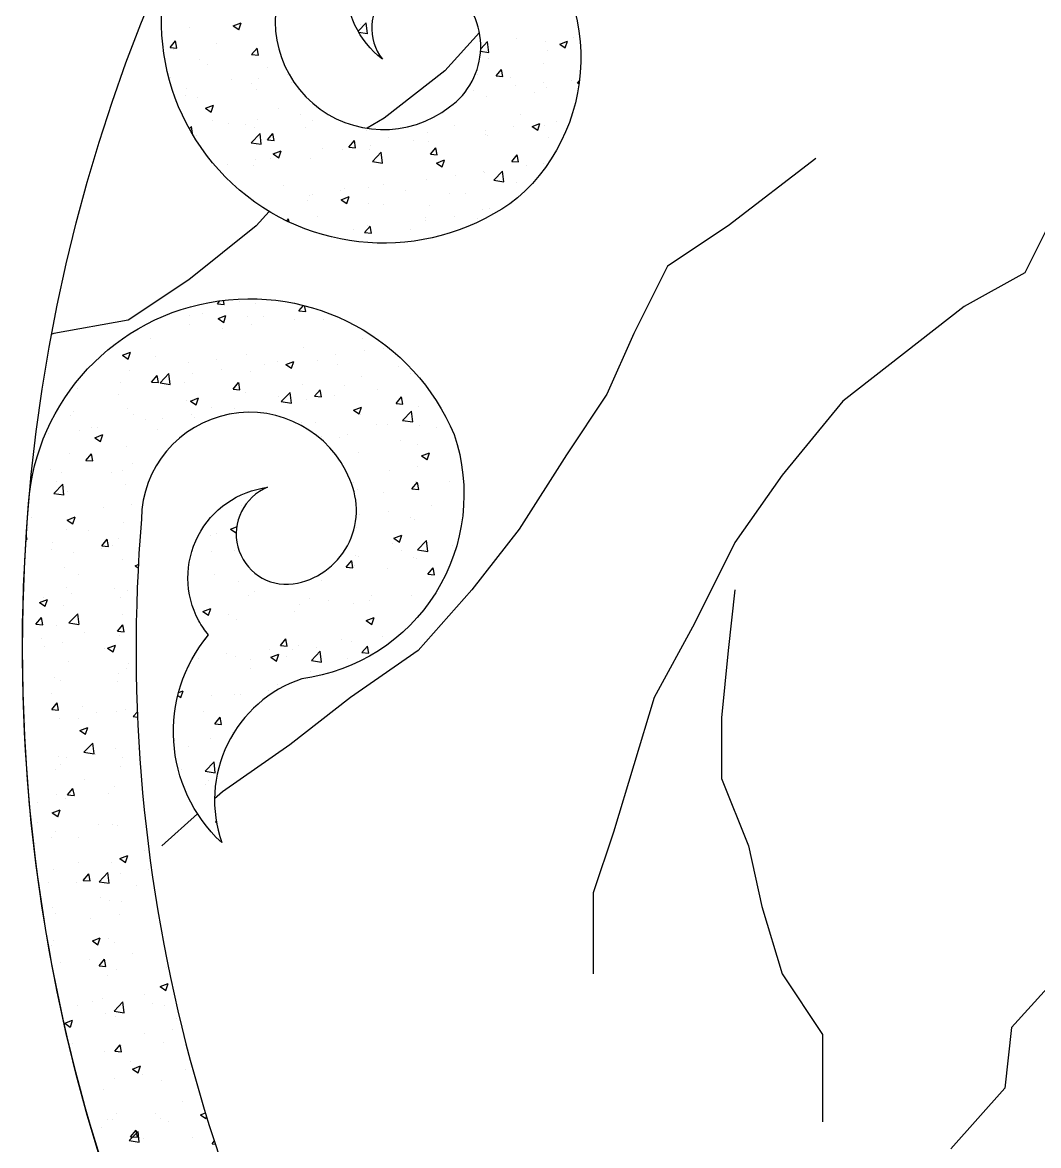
# Model space of a CAD drawing. Extents: x 7835 to 15892, y 48923 to 54923.
# Drawn here: x 7835 to 9623, y 51048 to 53026 of the extents above; entities that cross this region are included whole.
import ezdxf

# ---------------------------------------------------------------- set-up
doc = ezdxf.new("R2010")
doc.units = 0
doc.header["$LTSCALE"] = 10
doc.header["$MEASUREMENT"] = 0
doc.layers.get('0').update_dxf_attribs({"color": 3, "linetype": 'CONTINUOUS'})
for name, color, linetype in [('3', 3, 'CONTINUOUS'), ('4', 4, 'CONTINUOUS'), ('7', 7, 'CONTINUOUS'), ('BH', 3, 'CONTINUOUS')]:
    doc.layers.add(name, color=color, linetype=linetype)

# ---------------------------------------------------------------- blocks, each defined once
blk = doc.blocks.new('*X2')
at = {"color": 0}
for p, q in [((36839.9, 23161), (36839.9, 23161)), ((36915.9, 23163.9), (36929.9, 23169.2)), ((36915.9, 23163.9), (36925.9, 23157.2)), ((36925.9, 23157.1), (36930, 23169.2)), ((37135.9, 23154.3), (37150.2, 23169.2)), ((37139.4, 23166.2), (37139.4, 23166.2)), ((37152.4, 23150.1), (37150.2, 23169.1)), ((37136.9, 23152.6), (37152.4, 23150.2)), ((37414.9, 23141.8), (37414.9, 23141.8)), ((37515.3, 23143.7), (37515.3, 23143.7)), ((36805, 23125.9), (36814.6, 23137.4)), ((36805, 23125.9), (36816.9, 23124.8)), ((36811.5, 23123), (36811.5, 23123)), ((36817, 23124.8), (36814.7, 23137.3)), ((36887.3, 23133), (36887.3, 23133)), ((36948.4, 23113.3), (36958.1, 23124.8)), ((36960.4, 23112.2), (36958.1, 23124.8)), ((37351.5, 23119.3), (37365.9, 23117.1)), ((37351.7, 23123.6), (37363.6, 23136.1)), ((37365.9, 23117), (37363.7, 23136)), ((37465.2, 23137.2), (37465.2, 23137.2)), ((37469.1, 23121.1), (37469.1, 23121.1)), ((37490.8, 23131.8), (37504.8, 23137.2)), ((37490.8, 23131.8), (37500.7, 23125.1)), ((37500.7, 23125.1), (37504.8, 23137.2)), ((36856.4, 23103.9), (36856.4, 23103.9)), ((36948.4, 23113.3), (36960.4, 23112.3)), ((36959.1, 23118), (36959.1, 23118)), ((37365.3, 23106.1), (37365.3, 23106.1)), ((36870.4, 23095.6), (36870.4, 23095.6)), ((36977.1, 23091.1), (36977.1, 23091.1)), ((37378.8, 23075.7), (37388.4, 23087.2)), ((37390.8, 23074.6), (37388.5, 23087.1)), ((37462.8, 23097.9), (37462.8, 23097.9)), ((36805.8, 23073.3), (36805.8, 23073.3)), ((36912.5, 23068.7), (36912.5, 23068.7)), ((36948.3, 23061.7), (36948.3, 23061.7)), ((36960.9, 23070.8), (36960.9, 23070.8)), ((37011, 23077.4), (37011, 23077.4)), ((37019.3, 23064.2), (37019.3, 23064.2)), ((37346.2, 23077.9), (37346.2, 23077.9)), ((37378.8, 23075.7), (37390.8, 23074.6)), ((37404.2, 23073.1), (37404.2, 23073.1)), ((37462.6, 23064.9), (37462.6, 23064.9)), ((37511, 23068.5), (37511, 23068.5)), ((37522.3, 23063.1), (37525.5, 23067)), ((37522.3, 23063.1), (37525, 23062.9)), ((36831.7, 23041.7), (36831.7, 23041.7)), ((36834.6, 23054.1), (36834.6, 23054.1)), ((36956.6, 23051.4), (36956.6, 23051.4)), ((37339.6, 23050.7), (37339.6, 23050.7)), ((37362.8, 23039.5), (37362.8, 23039.5)), ((37412.6, 23058.3), (37412.6, 23058.3)), ((37446.4, 23046.2), (37446.4, 23046.2)), ((37466.7, 23054.5), (37466.7, 23054.5)), ((36854, 23037.3), (36854, 23037.3)), ((36867.3, 23018.8), (36881.3, 23024.2)), ((36877.2, 23012.1), (36881.3, 23024.2)), ((36867.3, 23018.8), (36877.2, 23012.1)), ((36996.2, 23017.8), (36996.2, 23017.8)), ((37034.1, 23008.4), (37034.1, 23008.4)), ((37422.5, 23007.9), (37422.5, 23007.9)), ((36838.8, 22982.6), (36842.4, 22986.9)), ((36844.7, 22974.4), (36842.4, 22986.9)), ((36879.6, 22997.8), (36879.6, 22997.8)), ((36908.3, 22991.9), (36908.3, 22991.9)), ((36937.3, 22989.4), (36937.3, 22989.4)), ((36954.2, 22984.8), (36954.2, 22984.8)), ((36958.4, 22998.5), (36958.4, 22998.5)), ((37044.1, 22984.9), (37044.1, 22984.9)), ((37055.2, 22997.6), (37055.2, 22997.6)), ((37150.9, 22980.4), (37150.9, 22980.4)), ((37305.9, 22987.8), (37305.9, 22987.8)), ((37410, 22986), (37410, 22986)), ((37442.1, 22986.8), (37456.1, 22992.2)), ((37442.1, 22986.8), (37452.1, 22980.1)), ((37452.1, 22980.1), (37456.1, 22992.2)), ((37464.3, 22987.9), (37464.3, 22987.9)), ((37485.8, 22995.9), (37485.8, 22995.9)), ((36843.4, 22974.5), (36844.7, 22974.4)), ((36851.5, 22970.7), (36851.5, 22970.7)), ((36947.7, 22958.1), (36963.3, 22974.3)), ((36965.5, 22955.3), (36963.3, 22974.3)), ((36976.2, 22962.9), (36985.8, 22974.4)), ((36976.2, 22962.9), (36988.2, 22961.8)), ((36988.2, 22961.8), (36985.9, 22974.3)), ((37119.6, 22950.3), (37129.3, 22961.8)), ((37131.6, 22949.3), (37129.3, 22961.8)), ((37189.3, 22967.8), (37189.3, 22967.8)), ((37233.7, 22962.8), (37233.7, 22962.8)), ((37257.6, 22975.9), (37257.6, 22975.9)), ((37360, 22979.4), (37360, 22979.4)), ((37360.4, 22972.9), (37360.4, 22972.9)), ((37364.4, 22971.4), (37364.4, 22971.4)), ((37471.2, 22966.9), (37471.2, 22966.9)), ((36947.7, 22958.1), (36965.5, 22955.3)), ((36986.6, 22938.3), (37000.7, 22943.7)), ((36996.6, 22931.6), (37000.7, 22943.7)), ((37072.6, 22947.8), (37072.6, 22947.8)), ((37107.8, 22946.2), (37107.8, 22946.2)), ((37119.6, 22950.3), (37131.6, 22949.3)), ((37156.7, 22946), (37156.7, 22946)), ((37157.9, 22952.8), (37157.9, 22952.8)), ((37161.1, 22925), (37176.7, 22941.2)), ((37178.9, 22922.2), (37176.7, 22941.2)), ((37259.4, 22960.1), (37259.4, 22960.1)), ((37263.1, 22937.8), (37272.7, 22949.3)), ((37275.1, 22936.7), (37272.8, 22949.2)), ((36956, 22927.8), (36956, 22927.8)), ((36981.5, 22929.6), (36981.5, 22929.6)), ((36986.6, 22938.3), (36996.6, 22931.6)), ((37052.8, 22931), (37052.8, 22931)), ((37161.1, 22925), (37178.9, 22922.2)), ((37263.1, 22937.8), (37275.1, 22936.7)), ((37274.1, 22922.3), (37288.1, 22927.7)), ((37274.1, 22922.3), (37284, 22915.6)), ((37284, 22915.6), (37288.1, 22927.6)), ((37406.6, 22925.2), (37416.2, 22936.7)), ((37406.6, 22925.2), (37418.5, 22924.2)), ((37418.5, 22924.2), (37416.2, 22936.7)), ((37461.8, 22921.3), (37461.8, 22921.3)), ((36905.8, 22919.6), (36905.8, 22919.6)), ((36951.8, 22918.2), (36951.8, 22918.2)), ((37357.4, 22907.1), (37357.4, 22907.1)), ((37358, 22906.3), (37358, 22906.3)), ((37374.6, 22891.9), (37390.2, 22908.1)), ((37392.4, 22889.1), (37390.2, 22908.1)), ((37433.2, 22917.1), (37433.2, 22917.1)), ((37005.2, 22882.7), (37005.2, 22882.7)), ((37181, 22883.9), (37181, 22883.9)), ((37256.9, 22893.5), (37256.9, 22893.5)), ((37307.4, 22900.5), (37307.4, 22900.5)), ((37374.6, 22891.9), (37392.4, 22889.1)), ((37414.3, 22888.5), (37414.3, 22888.5)), ((37050.4, 22864.5), (37050.4, 22864.5)), ((37055.2, 22867.3), (37055.2, 22867.3)), ((37105.3, 22873.9), (37105.3, 22873.9)), ((37106, 22857.8), (37120, 22863.2)), ((37111.9, 22878.2), (37111.9, 22878.2)), ((37116, 22851.1), (37120, 22863.1)), ((37154.3, 22879.5), (37154.3, 22879.5)), ((37218.7, 22873.7), (37218.7, 22873.7)), ((37297.6, 22868.5), (37297.6, 22868.5)), ((37325.5, 22869.2), (37325.5, 22869.2)), ((37047.3, 22855.9), (37047.3, 22855.9)), ((37106, 22857.8), (37116, 22851.1)), ((37154.1, 22851.3), (37154.1, 22851.3)), ((37181, 22848.5), (37181, 22848.5)), ((37260.9, 22846.8), (37260.9, 22846.8)), ((37367.6, 22842.3), (37367.6, 22842.3)), ((37010.5, 22820.2), (37013.6, 22823.9)), ((37014.6, 22818.3), (37013.6, 22823.9)), ((37064.4, 22828.5), (37064.4, 22828.5)), ((37254.5, 22827), (37254.5, 22827)), ((37304.8, 22828.2), (37304.8, 22828.2)), ((37345.6, 22824.6), (37345.6, 22824.6)), ((37355.5, 22839.8), (37355.5, 22839.8)), ((37380.6, 22838.2), (37380.6, 22838.2)), ((37128.4, 22805), (37128.4, 22805)), ((37147.4, 22799.9), (37157, 22811.4)), ((37151.8, 22812.9), (37151.8, 22812.9)), ((37159.4, 22798.8), (37157.1, 22811.3)), ((37228.9, 22804.6), (37228.9, 22804.6)), ((37254.7, 22821.6), (37254.7, 22821.6)), ((37147.4, 22799.9), (37159.4, 22798.8)), ((36888.2, 22674.6), (36892.7, 22679.9)), ((36888.2, 22674.6), (36900.2, 22673.5)), ((36900.2, 22673.5), (36898.9, 22680.7)), ((36926.4, 22678.9), (36926.4, 22678.9)), ((36955.4, 22674.5), (36955.4, 22674.5)), ((37031.7, 22662), (37039.8, 22671.7)), ((37043.7, 22660.9), (37041.8, 22671.2)), ((37043.1, 22664.7), (37043.1, 22664.7)), ((36838.8, 22654.5), (36838.8, 22654.5)), ((36861.8, 22656.5), (36861.8, 22656.5)), ((36889.3, 22648.3), (36903.3, 22653.6)), ((36889.3, 22648.3), (36899.3, 22641.5)), ((36899.3, 22641.5), (36903.3, 22653.6)), ((36942.1, 22651.9), (36942.1, 22651.9)), ((36968.6, 22652), (36968.6, 22652)), ((37023.2, 22647.2), (37023.2, 22647.2)), ((37031.7, 22662), (37043.7, 22661)), ((37075.4, 22647.5), (37075.4, 22647.5)), ((36839.4, 22637.8), (36839.4, 22637.8)), ((36897.4, 22630.7), (36897.4, 22630.7)), ((36947.5, 22637.3), (36947.5, 22637.3)), ((36771.1, 22614), (36771.1, 22614)), ((37144.5, 22613.1), (37144.5, 22613.1)), ((36721.3, 22583.8), (36735.3, 22589.1)), ((36731.2, 22577), (36735.3, 22589.1)), ((36939.6, 22585.3), (36939.6, 22585.3)), ((37040.6, 22598.1), (37040.6, 22598.1)), ((37096.9, 22585), (37096.9, 22585)), ((37147, 22591.6), (37147, 22591.6)), ((37180.4, 22595.2), (37180.4, 22595.2)), ((36721.3, 22583.8), (36731.2, 22577)), ((36779.9, 22581.7), (36779.9, 22581.7)), ((36836.9, 22571.3), (36836.9, 22571.3)), ((36886.6, 22577.2), (36886.6, 22577.2)), ((36970.6, 22568.3), (36970.6, 22568.3)), ((36993.4, 22572.7), (36993.4, 22572.7)), ((37008.7, 22567.7), (37022.7, 22573.1)), ((37008.7, 22567.7), (37018.7, 22561)), ((37018.7, 22561), (37022.7, 22573.1)), ((37063.8, 22575.2), (37063.8, 22575.2)), ((37100.2, 22568.2), (37100.2, 22568.2)), ((36733.1, 22556.3), (36733.1, 22556.3)), ((36772.5, 22536.7), (36782.2, 22548.2)), ((36784.5, 22535.6), (36782.2, 22548.1)), ((36787.3, 22535.4), (36802.8, 22551.6)), ((36805.1, 22532.6), (36802.9, 22551.6)), ((36844.8, 22551.8), (36844.8, 22551.8)), ((36894.8, 22558.4), (36894.8, 22558.4)), ((36947.1, 22555.2), (36947.1, 22555.2)), ((37142.1, 22546.6), (37142.1, 22546.6)), ((37206.9, 22563.7), (37206.9, 22563.7)), ((37228.3, 22551.3), (37228.3, 22551.3)), ((36718.5, 22535.2), (36718.5, 22535.2)), ((36772.5, 22536.7), (36784.5, 22535.6)), ((36787.3, 22535.4), (36805.1, 22532.6)), ((36830.5, 22535.2), (36830.5, 22535.2)), ((36916, 22524.1), (36925.6, 22535.6)), ((36928, 22523), (36925.7, 22535.6)), ((37038.2, 22531.6), (37038.2, 22531.6)), ((37111.7, 22531.3), (37111.7, 22531.3)), ((36642.7, 22525.2), (36642.7, 22525.2)), ((36713.9, 22515.1), (36713.9, 22515.1)), ((36840.7, 22503.2), (36854.7, 22508.6)), ((36850.6, 22496.5), (36854.7, 22508.6)), ((36916, 22524.1), (36928, 22523.1)), ((36937.2, 22518.8), (36937.2, 22518.8)), ((36995.1, 22511.3), (36995.1, 22511.3)), ((37000.7, 22502.2), (37016.3, 22518.5)), ((37018.5, 22499.5), (37016.3, 22518.5)), ((37044.3, 22506.1), (37044.3, 22506.1)), ((37059.4, 22511.6), (37069.1, 22523.1)), ((37059.4, 22511.6), (37071.4, 22510.5)), ((37071.4, 22510.5), (37069.1, 22523)), ((37094.4, 22512.7), (37094.4, 22512.7)), ((37170.1, 22522.7), (37170.1, 22522.7)), ((37202.9, 22499), (37212.5, 22510.5)), ((37214.9, 22497.9), (37212.6, 22510.5)), ((36730.6, 22489.7), (36730.6, 22489.7)), ((36834.5, 22504.7), (36834.5, 22504.7)), ((36840.7, 22503.2), (36850.6, 22496.5)), ((36878.4, 22491.3), (36878.4, 22491.3)), ((36918, 22489.5), (36918, 22489.5)), ((37000.7, 22502.2), (37018.5, 22499.5)), ((37128.1, 22487.2), (37142.1, 22492.6)), ((37128.1, 22487.2), (37138, 22480.5)), ((37138, 22480.5), (37142.1, 22492.6)), ((37202.9, 22499), (37214.9, 22498)), ((37242.3, 22494.1), (37242.3, 22494.1)), ((36629.6, 22476.9), (36629.6, 22476.9)), ((36634.2, 22484), (36634.2, 22484)), ((36740.9, 22479.5), (36740.9, 22479.5)), ((36761.8, 22471.2), (36761.8, 22471.2)), ((36792.2, 22472.9), (36792.2, 22472.9)), ((36842.2, 22479.5), (36842.2, 22479.5)), ((36847.7, 22475), (36847.7, 22475)), ((37061.2, 22466), (37061.2, 22466)), ((37139.7, 22480), (37139.7, 22480)), ((37214.2, 22469.1), (37229.7, 22485.4)), ((37214.2, 22469.1), (37232, 22466.4)), ((37232, 22466.4), (37229.8, 22485.4)), ((37293.9, 22467), (37293.9, 22467)), ((36590.1, 22446.3), (36590.1, 22446.3)), ((36645.2, 22451.2), (36645.2, 22451.2)), ((36665.8, 22456.3), (36665.8, 22456.3)), ((36676.3, 22457.2), (36676.3, 22457.2)), ((36783.1, 22452.7), (36783.1, 22452.7)), ((37035.8, 22465), (37035.8, 22465)), ((37168, 22461.5), (37168, 22461.5)), ((37188.1, 22461.3), (37188.1, 22461.3)), ((37243.8, 22460.4), (37243.8, 22460.4)), ((37274.7, 22457), (37274.7, 22457)), ((36672.6, 22438.7), (36686.6, 22444.1)), ((36672.6, 22438.7), (36682.6, 22432)), ((36682.6, 22432), (36686.6, 22444.1)), ((37071.5, 22441.3), (37071.5, 22441.3)), ((37103.4, 22439.1), (37103.4, 22439.1)), ((37117.5, 22443.8), (37117.5, 22443.8)), ((37210.2, 22434.6), (37210.2, 22434.6)), ((37239.9, 22427.5), (37239.9, 22427.5)), ((36627.2, 22410.3), (36627.2, 22410.3)), ((36656.8, 22398.8), (36666.5, 22410.3)), ((36668.8, 22397.7), (36666.5, 22410.2)), ((36728.2, 22423.1), (36728.2, 22423.1)), ((37137.2, 22413.4), (37137.2, 22413.4)), ((37247.5, 22406.7), (37261.5, 22412.1)), ((37247.5, 22406.7), (37257.4, 22400)), ((37257.4, 22399.9), (37261.5, 22412)), ((36656.8, 22398.8), (36668.8, 22397.7)), ((36739.5, 22394), (36739.5, 22394)), ((37241.2, 22388.1), (37241.2, 22388.1)), ((36594.4, 22382.4), (36594.4, 22382.4)), ((36613.2, 22377.4), (36613.2, 22377.4)), ((36701.1, 22377.9), (36701.1, 22377.9)), ((36721.5, 22381.2), (36721.5, 22381.2)), ((37191.2, 22381.5), (37191.2, 22381.5)), ((36600.3, 22340.5), (36615.9, 22356.8)), ((36604.9, 22361.2), (36604.9, 22361.2)), ((36618.1, 22337.7), (36615.9, 22356.7)), ((36725.8, 22356.5), (36725.8, 22356.5)), ((37128.2, 22359.8), (37128.2, 22359.8)), ((37230.7, 22348.6), (37240.3, 22360.1)), ((37230.7, 22348.6), (37242.6, 22347.5)), ((37235, 22355.3), (37235, 22355.3)), ((37237.5, 22360.9), (37237.5, 22360.9)), ((37242.6, 22347.5), (37240.3, 22360)), ((37296.5, 22362), (37296.5, 22362)), ((36600.3, 22340.5), (36618.1, 22337.8)), ((36624.7, 22343.7), (36624.7, 22343.7)), ((37134.8, 22346.8), (37134.8, 22346.8)), ((37179.8, 22342), (37179.8, 22342)), ((36686.9, 22315.1), (36686.9, 22315.1)), ((36737, 22321.7), (36737, 22321.7)), ((36929.9, 22319), (36929.9, 22319)), ((37188.6, 22309.2), (37188.6, 22309.2)), ((37264.4, 22319.2), (37264.4, 22319.2)), ((36560.6, 22298.5), (36560.6, 22298.5)), ((36624, 22293.7), (36638, 22299.1)), ((36624, 22293.7), (36633.9, 22287)), ((36633.9, 22287), (36638, 22299)), ((36723.3, 22290), (36723.3, 22290)), ((37138.6, 22302.6), (37138.6, 22302.6)), ((37227.8, 22298.1), (37227.8, 22298.1)), ((37235, 22294.3), (37235, 22294.3)), ((36555.4, 22280.2), (36555.4, 22280.2)), ((36622.3, 22277.1), (36622.3, 22277.1)), ((36662.2, 22275.7), (36662.2, 22275.7)), ((36886.4, 22269.4), (36886.4, 22269.4)), ((36911.4, 22277.7), (36922.1, 22281.8)), ((36911.4, 22277.7), (36921.2, 22271)), ((37132.4, 22280.2), (37132.4, 22280.2)), ((36551.3, 22260), (36553.1, 22259.8)), ((36553.1, 22259.8), (36551.7, 22267.2)), ((36597.6, 22253.3), (36597.6, 22253.3)), ((36684.6, 22248.3), (36694.2, 22259.8)), ((36684.6, 22248.3), (36696.5, 22247.3)), ((36696.6, 22247.3), (36694.3, 22259.8)), ((36704.4, 22248.8), (36704.4, 22248.8)), ((36713.3, 22261.9), (36713.3, 22261.9)), ((36875.7, 22266.6), (36875.7, 22266.6)), ((37196, 22253.1), (37196, 22253.1)), ((37198.8, 22261.7), (37212.8, 22267)), ((37198.8, 22261.7), (37208.8, 22254.9)), ((37208.8, 22254.9), (37212.8, 22267)), ((37240.7, 22241.2), (37256.3, 22257.5)), ((37258.5, 22238.4), (37256.3, 22257.4)), ((37302.8, 22248.6), (37302.8, 22248.6)), ((36596.6, 22241.9), (36596.6, 22241.9)), ((36634.3, 22236.3), (36634.3, 22236.3)), ((36684.4, 22242.8), (36684.4, 22242.8)), ((36877.8, 22238), (36877.8, 22238)), ((36917.9, 22239.8), (36917.9, 22239.8)), ((37131.4, 22230.7), (37131.4, 22230.7)), ((37136, 22230.3), (37136, 22230.3)), ((37211.8, 22240.3), (37211.8, 22240.3)), ((37240.7, 22241.2), (37258.5, 22238.5)), ((36619.9, 22210.6), (36619.9, 22210.6)), ((36720.9, 22223.4), (36720.9, 22223.4)), ((36743.3, 22213.2), (36749, 22215.3)), ((36743.3, 22213.2), (36748.7, 22209.6)), ((37114.9, 22210.7), (37124.6, 22222.2)), ((37114.9, 22210.7), (37126.9, 22209.6)), ((37126.9, 22209.6), (37124.6, 22222.1)), ((37129.9, 22213.7), (37129.9, 22213.7)), ((37232.6, 22227.8), (37232.6, 22227.8)), ((37238.2, 22226.2), (37238.2, 22226.2)), ((37258.4, 22198.1), (37268, 22209.6)), ((37270.4, 22197.1), (37268.1, 22209.6)), ((36644.6, 22198), (36644.6, 22198)), ((36883.9, 22197.2), (36883.9, 22197.2)), ((37187.5, 22208), (37187.5, 22208)), ((37258.4, 22198.1), (37270.4, 22197.1)), ((36622.4, 22174), (36622.4, 22174)), ((36707.5, 22173.9), (36707.5, 22173.9)), ((36729.2, 22169.5), (36729.2, 22169.5)), ((36925, 22185.9), (36925, 22185.9)), ((37070.9, 22188), (37070.9, 22188)), ((36575.3, 22148.7), (36589.3, 22154)), ((36581.7, 22157.4), (36581.7, 22157.4)), ((36585.3, 22141.9), (36589.3, 22154)), ((36631.8, 22164), (36631.8, 22164)), ((36718.5, 22156.8), (36718.5, 22156.8)), ((36942.7, 22160.5), (36942.7, 22160.5)), ((36954.2, 22168), (36954.2, 22168)), ((37049.5, 22155.9), (37049.5, 22155.9)), ((37083.4, 22151.5), (37083.4, 22151.5)), ((37156.2, 22151.4), (37156.2, 22151.4)), ((37159.2, 22161.4), (37159.2, 22161.4)), ((37230.2, 22161.2), (37230.2, 22161.2)), ((36575.3, 22148.7), (36585.2, 22142)), ((36617.4, 22144), (36617.4, 22144)), ((36862.7, 22132.6), (36876.7, 22138)), ((36862.7, 22132.6), (36872.7, 22125.9)), ((36872.7, 22125.9), (36876.7, 22138)), ((37023.6, 22132.1), (37023.6, 22132.1)), ((37033.3, 22144.9), (37033.3, 22144.9)), ((37127.5, 22147.1), (37127.5, 22147.1)), ((36568.9, 22110.4), (36578.5, 22121.9)), ((36568.9, 22110.4), (36580.8, 22109.4)), ((36580.9, 22109.4), (36578.5, 22121.9)), ((36626.9, 22112.6), (36642.4, 22128.8)), ((36626.9, 22112.6), (36644.6, 22109.8)), ((36644.7, 22109.8), (36642.4, 22128.8)), ((36721, 22128), (36721, 22128)), ((36907, 22128.2), (36907, 22128.2)), ((36922.6, 22119.3), (36922.6, 22119.3)), ((37150.1, 22116.6), (37164.1, 22122)), ((37150.1, 22116.6), (37160.1, 22109.9)), ((37160.1, 22109.9), (37164.2, 22122)), ((36604.3, 22107.9), (36604.3, 22107.9)), ((36654.9, 22095.1), (36654.9, 22095.1)), ((36712.3, 22097.9), (36722, 22109.4)), ((36712.3, 22097.9), (36724.3, 22096.9)), ((36716, 22090.2), (36716, 22090.2)), ((36724.3, 22096.8), (36722, 22109.4)), ((36579.2, 22085.1), (36579.2, 22085.1)), ((36583.5, 22071.8), (36583.5, 22071.8)), ((36615, 22077.4), (36615, 22077.4)), ((36694.7, 22068.1), (36708.7, 22073.5)), ((36704.6, 22061.4), (36708.7, 22073.5)), ((36867, 22084.4), (36867.7, 22084.3)), ((36867.8, 22084.3), (36867.6, 22085.1)), ((36999.2, 22072.8), (37008.9, 22084.3)), ((36999.2, 22072.8), (37011.2, 22071.8)), ((37011.2, 22071.7), (37008.9, 22084.3)), ((37030.8, 22072.6), (37030.8, 22072.6)), ((37106.5, 22082.6), (37106.5, 22082.6)), ((37125.1, 22080.5), (37125.1, 22080.5)), ((37142.7, 22060.2), (37152.3, 22071.7)), ((37154.7, 22059.2), (37152.4, 22071.7)), ((37179.2, 22088.7), (37179.2, 22088.7)), ((36690.2, 22067.3), (36690.2, 22067.3)), ((36694.7, 22068.1), (36704.6, 22061.4)), ((36903.7, 22058.3), (36903.7, 22058.3)), ((36920.2, 22052.7), (36920.2, 22052.7)), ((36980.7, 22066), (36980.7, 22066)), ((36982.1, 22052.1), (36996.1, 22057.5)), ((36982.1, 22052.1), (36992, 22045.4)), ((36992.1, 22045.4), (36996.1, 22057.5)), ((37010.5, 22053.7), (37010.5, 22053.7)), ((37021.2, 22065.5), (37021.2, 22065.5)), ((37053.7, 22046.4), (37069.3, 22062.6)), ((37062.6, 22068.7), (37062.6, 22068.7)), ((37071.6, 22043.6), (37069.3, 22062.6)), ((37142.7, 22060.2), (37154.7, 22059.2)), ((36625.6, 22044.9), (36625.6, 22044.9)), ((36728.6, 22032.8), (36728.6, 22032.8)), ((36732.4, 22040.4), (36732.4, 22040.4)), ((36839.2, 22035.9), (36839.2, 22035.9)), ((36854.4, 22049.4), (36854.4, 22049.4)), ((36945.9, 22031.4), (36945.9, 22031.4)), ((36946, 22048.7), (36946, 22048.7)), ((37053.7, 22046.4), (37071.5, 22043.6)), ((37117.3, 22049.2), (37117.3, 22049.2)), ((36602.3, 22016.2), (36602.3, 22016.2)), ((36713.6, 22023.6), (36713.6, 22023.6)), ((37052.7, 22026.9), (37052.7, 22026.9)), ((36612.6, 22010.8), (36612.6, 22010.8)), ((36712.7, 22008.6), (36712.7, 22008.6)), ((36819.9, 21989.9), (36828.1, 21993)), ((36824, 21980.9), (36828.1, 21993)), ((36978.2, 21993.7), (36978.2, 21993.7)), ((36993.9, 22004.8), (36993.9, 22004.8)), ((36596.1, 21988.6), (36596.1, 21988.6)), ((36596.6, 21960), (36606.3, 21971.5)), ((36608.6, 21958.9), (36606.3, 21971.5)), ((36818.6, 21984.6), (36824, 21980.9)), ((36877.3, 21984.7), (36877.3, 21984.7)), ((36917.7, 21986.1), (36917.7, 21986.1)), ((36928.1, 21987.1), (36928.1, 21987.1)), ((36596.6, 21960), (36608.6, 21959)), ((36650.4, 21965.6), (36650.4, 21965.6)), ((36676, 21953.9), (36676, 21953.9)), ((36711.2, 21957.1), (36711.2, 21957.1)), ((36726.1, 21960.5), (36726.1, 21960.5)), ((36740.1, 21947.5), (36747.3, 21956)), ((36864, 21956.6), (36864, 21956.6)), ((36549.7, 21937.3), (36549.7, 21937.3)), ((36610.1, 21944.3), (36610.1, 21944.3)), ((36644, 21944.7), (36644, 21944.7)), ((36740.1, 21947.5), (36747.7, 21946.8)), ((36883.5, 21934.9), (36893.2, 21946.4)), ((36883.5, 21934.9), (36895.5, 21933.9)), ((36895.5, 21933.8), (36893.2, 21946.4)), ((36646, 21923.1), (36660, 21928.5)), ((36646, 21923.1), (36656, 21916.4)), ((36656, 21916.4), (36660, 21928.5)), ((36915.3, 21919.6), (36915.3, 21919.6)), ((36653.4, 21884.7), (36668.9, 21900.9)), ((36671.2, 21881.9), (36669, 21900.9)), ((36812.6, 21905.5), (36812.6, 21905.5)), ((36837, 21894.7), (36837, 21894.7)), ((36875.5, 21908.2), (36875.5, 21908.2)), ((36607.7, 21877.7), (36607.7, 21877.7)), ((36623.4, 21875), (36623.4, 21875)), ((36653.4, 21884.7), (36671.2, 21881.9)), ((36673.4, 21881.6), (36673.4, 21881.6)), ((36708.7, 21890.5), (36708.7, 21890.5)), ((36720.4, 21874.7), (36720.4, 21874.7)), ((36749.2, 21891.6), (36749.2, 21891.6)), ((36603.7, 21854.7), (36603.7, 21854.7)), ((36611.5, 21863.4), (36611.5, 21863.4)), ((36718.2, 21858.9), (36718.2, 21858.9)), ((36825, 21854.4), (36825, 21854.4)), ((36866.8, 21851.6), (36882.4, 21867.8)), ((36884.6, 21848.8), (36882.4, 21867.8)), ((36653.6, 21836.6), (36653.6, 21836.6)), ((36866.8, 21851.6), (36884.6, 21848.8)), ((36873, 21835.9), (36873, 21835.9)), ((36624.4, 21809.6), (36634, 21821.1)), ((36636.4, 21808.5), (36634, 21821)), ((36706.3, 21823.9), (36706.3, 21823.9)), ((36867.2, 21827.5), (36867.2, 21827.5)), ((36570.8, 21796.2), (36570.8, 21796.2)), ((36605.3, 21811.1), (36605.3, 21811.1)), ((36620.8, 21802.7), (36620.8, 21802.7)), ((36624.4, 21809.6), (36636.3, 21808.5)), ((36696.6, 21812.7), (36696.6, 21812.7)), ((36597.3, 21778.1), (36611.3, 21783.5)), ((36597.3, 21778.1), (36607.3, 21771.4)), ((36607.3, 21771.3), (36611.4, 21783.4)), ((36571.7, 21761.8), (36571.7, 21761.8)), ((36678.5, 21757.2), (36678.5, 21757.2)), ((36703.9, 21757.3), (36703.9, 21757.3)), ((36712.1, 21755.4), (36712.1, 21755.4)), ((36884.8, 21762.1), (36886.3, 21762.6)), ((36884.8, 21762.1), (36886.6, 21760.8)), ((36595.5, 21735.3), (36595.5, 21735.3)), ((36602.9, 21744.5), (36602.9, 21744.5)), ((36568.2, 21723.9), (36568.2, 21723.9)), ((36644, 21733.8), (36644, 21733.8)), ((36716.7, 21697.6), (36730.7, 21702.9)), ((36716.7, 21697.6), (36726.7, 21690.8)), ((36726.7, 21690.8), (36730.7, 21702.9)), ((36760, 21711.5), (36760, 21711.5)), ((36600.4, 21677.9), (36600.4, 21677.9)), ((36643.4, 21691.4), (36643.4, 21691.4)), ((36701.4, 21690.7), (36701.4, 21690.7)), ((36767.7, 21678.2), (36767.7, 21678.2)), ((36639.5, 21655), (36639.5, 21655)), ((36652.1, 21659.1), (36661.8, 21670.6)), ((36652.1, 21659.1), (36664.1, 21658.1)), ((36664.1, 21658.1), (36661.8, 21670.6)), ((36679.9, 21656.7), (36695.5, 21673)), ((36679.9, 21656.7), (36697.7, 21654)), ((36697.7, 21654), (36695.5, 21673)), ((36717.7, 21671.6), (36717.7, 21671.6)), ((36591.3, 21655), (36591.3, 21655)), ((36746.3, 21650.5), (36746.3, 21650.5)), ((36681.7, 21628.2), (36681.7, 21628.2)), ((36699, 21624.2), (36699, 21624.2)), ((36719.8, 21621.4), (36719.8, 21621.4)), ((36598, 21611.4), (36598, 21611.4)), ((36603.1, 21601.4), (36603.1, 21601.4)), ((36715.1, 21599.3), (36715.1, 21599.3)), ((36665, 21592.7), (36665, 21592.7)), ((36668.1, 21552.5), (36682.1, 21557.9)), ((36678, 21545.8), (36682.1, 21557.9)), ((36696.6, 21557.6), (36696.6, 21557.6)), ((36595.6, 21544.8), (36595.6, 21544.8)), ((36599.7, 21553.4), (36599.7, 21553.4)), ((36668.1, 21552.5), (36678, 21545.8)), ((36706.5, 21548.9), (36706.5, 21548.9)), ((36662.5, 21520.4), (36662.5, 21520.4)), ((36679.9, 21508.7), (36689.5, 21520.2)), ((36691.9, 21507.6), (36689.6, 21520.2)), ((36738.2, 21530.4), (36738.2, 21530.4)), ((36612.4, 21513.8), (36612.4, 21513.8)), ((36679.9, 21508.7), (36691.8, 21507.6)), ((36711.5, 21502.1), (36711.5, 21502.1)), ((36798, 21506), (36798, 21506)), ((36694.1, 21491), (36694.1, 21491)), ((36787.4, 21472), (36801.4, 21477.4)), ((36797.4, 21465.3), (36801.5, 21477.3)), ((36759.4, 21458.2), (36759.4, 21458.2)), ((36787.4, 21472), (36797.4, 21465.3)), ((36642.8, 21438.2), (36642.8, 21438.2)), ((36667.5, 21446.7), (36667.5, 21446.7)), ((36685.6, 21451.5), (36685.6, 21451.5)), ((36706.4, 21428.8), (36722, 21445.1)), ((36724.2, 21426), (36722, 21445)), ((36774.3, 21442.2), (36774.3, 21442.2)), ((36795.6, 21439.4), (36795.6, 21439.4)), ((36691.7, 21424.4), (36691.7, 21424.4)), ((36706.4, 21428.8), (36724.2, 21426.1)), ((36709.7, 21419.8), (36709.7, 21419.8)), ((36619.4, 21407.5), (36633.4, 21412.9)), ((36619.4, 21407.5), (36629.3, 21400.8)), ((36629.4, 21400.8), (36633.4, 21412.8)), ((36816.5, 21415.3), (36816.5, 21415.3)), ((36759.3, 21389.2), (36759.3, 21389.2)), ((36809.4, 21395.8), (36809.4, 21395.8)), ((36633, 21372.6), (36633, 21372.6)), ((36707.6, 21358.3), (36717.3, 21369.7)), ((36719.6, 21357.2), (36717.3, 21369.7)), ((36719.2, 21368.2), (36719.2, 21368.2)), ((36793.2, 21372.8), (36793.2, 21372.8)), ((36689.3, 21357.8), (36689.3, 21357.8)), ((36707.6, 21358.3), (36719.6, 21357.2)), ((36734.5, 21340.5), (36734.5, 21340.5)), ((36738.8, 21327), (36752.8, 21332.3)), ((36738.8, 21327), (36748.7, 21320.3)), ((36748.7, 21320.2), (36752.8, 21332.3)), ((36832.5, 21326.9), (36832.5, 21326.9)), ((36841.3, 21336), (36841.3, 21336)), ((36706.7, 21310.4), (36706.7, 21310.4)), ((36756.8, 21317), (36756.8, 21317)), ((36790.7, 21306.3), (36790.7, 21306.3)), ((36686.9, 21291.3), (36686.9, 21291.3)), ((36827.6, 21268.9), (36827.6, 21268.9)), ((36710.9, 21248.9), (36710.9, 21248.9)), ((36779.9, 21248), (36779.9, 21248)), ((36858.2, 21246.4), (36867, 21249.8)), ((36858.2, 21246.4), (36868.1, 21239.7)), ((36868.1, 21239.7), (36869.2, 21242.8)), ((36684.4, 21224.7), (36684.4, 21224.7)), ((36695.6, 21238.3), (36695.6, 21238.3)), ((36704.2, 21238.1), (36704.2, 21238.1)), ((36788.3, 21239.7), (36788.3, 21239.7)), ((36802.3, 21233.8), (36802.3, 21233.8)), ((36732.9, 21200.9), (36748.5, 21217.1)), ((36732.9, 21200.9), (36750.7, 21198.1)), ((36735.4, 21207.8), (36745, 21219.3)), ((36735.4, 21207.8), (36747.3, 21206.8)), ((36737.7, 21211.4), (36737.7, 21211.4)), ((36747.4, 21206.7), (36745.1, 21219.3)), ((36750.7, 21198.1), (36748.5, 21217.1)), ((36758.8, 21204.9), (36758.8, 21204.9)), ((36844.5, 21206.9), (36844.5, 21206.9)), ((36878.8, 21195.3), (36882.8, 21199.9)), ((36878.8, 21195.3), (36884.5, 21194.8))]:
    blk.add_line(p, q, dxfattribs=at)

msp = doc.modelspace()

# ---------------------------------------------------------------- linework, layer by layer
at = {"layer": '3'}
for p, q in [((8639.2, 53008), (8578.4, 52940.5)), ((8578.4, 52940.5), (8471.6, 52857.5)), ((8471.6, 52857.5), (8441.4, 52839.4)), ((9231.4, 52786.3), (9077, 52667.6)), ((8268.9, 52693), (8246.1, 52667.6)), ((9658.7, 52703.2), (9599.4, 52584.6)), ((8246.1, 52667.6), (8127.3, 52572.7)), ((9077, 52667.6), (8970.2, 52596.4)), ((8970.2, 52596.4), (8910.8, 52477.8)), ((8127.3, 52572.7), (8020.5, 52501.5)), ((9599.4, 52584.6), (9492.5, 52525.3)), ((9492.5, 52525.3), (9385.7, 52442.2)), ((8020.5, 52501.5), (7889.9, 52477.8)), ((7889.9, 52477.8), (7886.2, 52476.7)), ((8910.8, 52477.8), (8863.4, 52371)), ((9385.7, 52442.2), (9278.9, 52359.1)), ((8863.4, 52371), (8792.1, 52264.2)), ((9278.9, 52359.1), (9172, 52228.6)), ((8792.1, 52264.2), (8709, 52133.7)), ((9172, 52228.6), (9088.9, 52110)), ((8709, 52133.7), (8625.9, 52026.9)), ((9088.9, 52110), (9017.7, 51967.6)), ((8625.9, 52026.9), (8531, 51920.1)), ((9088.9, 52026.9), (9077, 51920.1)), ((9017.7, 51967.6), (8946.5, 51837.1)), ((8531, 51920.1), (8412.2, 51837.1)), ((9077, 51920.1), (9065.2, 51801.5)), ((8412.2, 51837.1), (8305.4, 51754)), ((8946.5, 51837.1), (8875.2, 51599.8)), ((9065.2, 51801.5), (9065.2, 51694.7)), ((8305.4, 51754), (8186.7, 51671)), ((9065.2, 51694.7), (9112.7, 51576)), ((8186.7, 51671), (8172.8, 51658.6)), ((8143, 51632.1), (8079.9, 51576)), ((8875.2, 51599.8), (8839.6, 51493)), ((9112.7, 51576), (9136.4, 51469.2)), ((8839.6, 51493), (8839.6, 51350.6)), ((9136.4, 51469.2), (9172, 51350.6)), ((9682.5, 51374.3), (9575.6, 51255.7)), ((9172, 51350.6), (9243.2, 51243.8)), ((9243.2, 51243.8), (9243.2, 51089.6)), ((9575.6, 51255.7), (9563.8, 51148.9)), ((9563.8, 51148.9), (9468.8, 51042.1))]:
    msp.add_line(p, q, dxfattribs=at)
at = {"layer": '4'}
msp.add_circle((10834.7, 51923.1), 3000, dxfattribs=at)
at = {"layer": '7'}
for points in [[(9546, 54632.2, -0.804892), (10041.1, 54051.5, -0.473207), (9534.5, 54068.9, 0.41625), (9214.3, 54046.7, -0.398502), (9519.4, 54249.6, -0.036501), (9532.3, 54277, -0.525099), (9796.6, 54289.5, 0.880283), (9671.6, 54165.5, 0.496579), (9880.7, 54171.2, 0.817056), (9636.8, 54453.9, 0.173369), (8303.9, 53121, 0.817056), (8586.6, 52877, 0.496579), (8592.3, 53086.1, 0.880283), (8468.2, 52961.2, -0.525099), (8480.8, 53225.5, -0.036501), (8508.2, 53238.4, -0.398502), (8711.1, 53543.5, 0.41625), (8688.9, 53223.3, -0.473207), (8706.3, 52716.7, -0.804892), (8125.6, 53211.8, -0.172374)], [(7844.2, 52161.6, -0.804892), (8594.6, 52300, -0.473207), (8326.2, 51870, 0.41625), (8185.4, 51581.6, -0.398502), (8162.3, 51947.2, -0.036501), (8144.9, 51972.2, -0.525099), (8266.3, 52207.3, 0.880283), (8311.2, 52037.1, 0.496579), (8410.8, 52221, 0.817056), (8044, 52151.1, 0.173369), (8531.9, 50330.3, 0.817056), (8884.5, 50453.2, 0.496579), (8706.3, 50562.6, 0.880283), (8752.5, 50392.7, -0.525099), (8529.8, 50535.7, -0.036501), (8532.4, 50566, -0.398502), (8369.5, 50894.2, 0.41625), (8635.8, 50714.9, -0.473207), (9083.2, 50476.6, -0.804892), (8364.1, 50221.3, -0.172374)]]:
    msp.add_lwpolyline(points, format="xyb", close=True, dxfattribs=at)

# ---------------------------------------------------------------- block references
at = {"layer": 'BH'}
msp.add_blockref('*X2', (-28710.4, 29855.9), dxfattribs=at)

doc.saveas('drawing.dxf')
